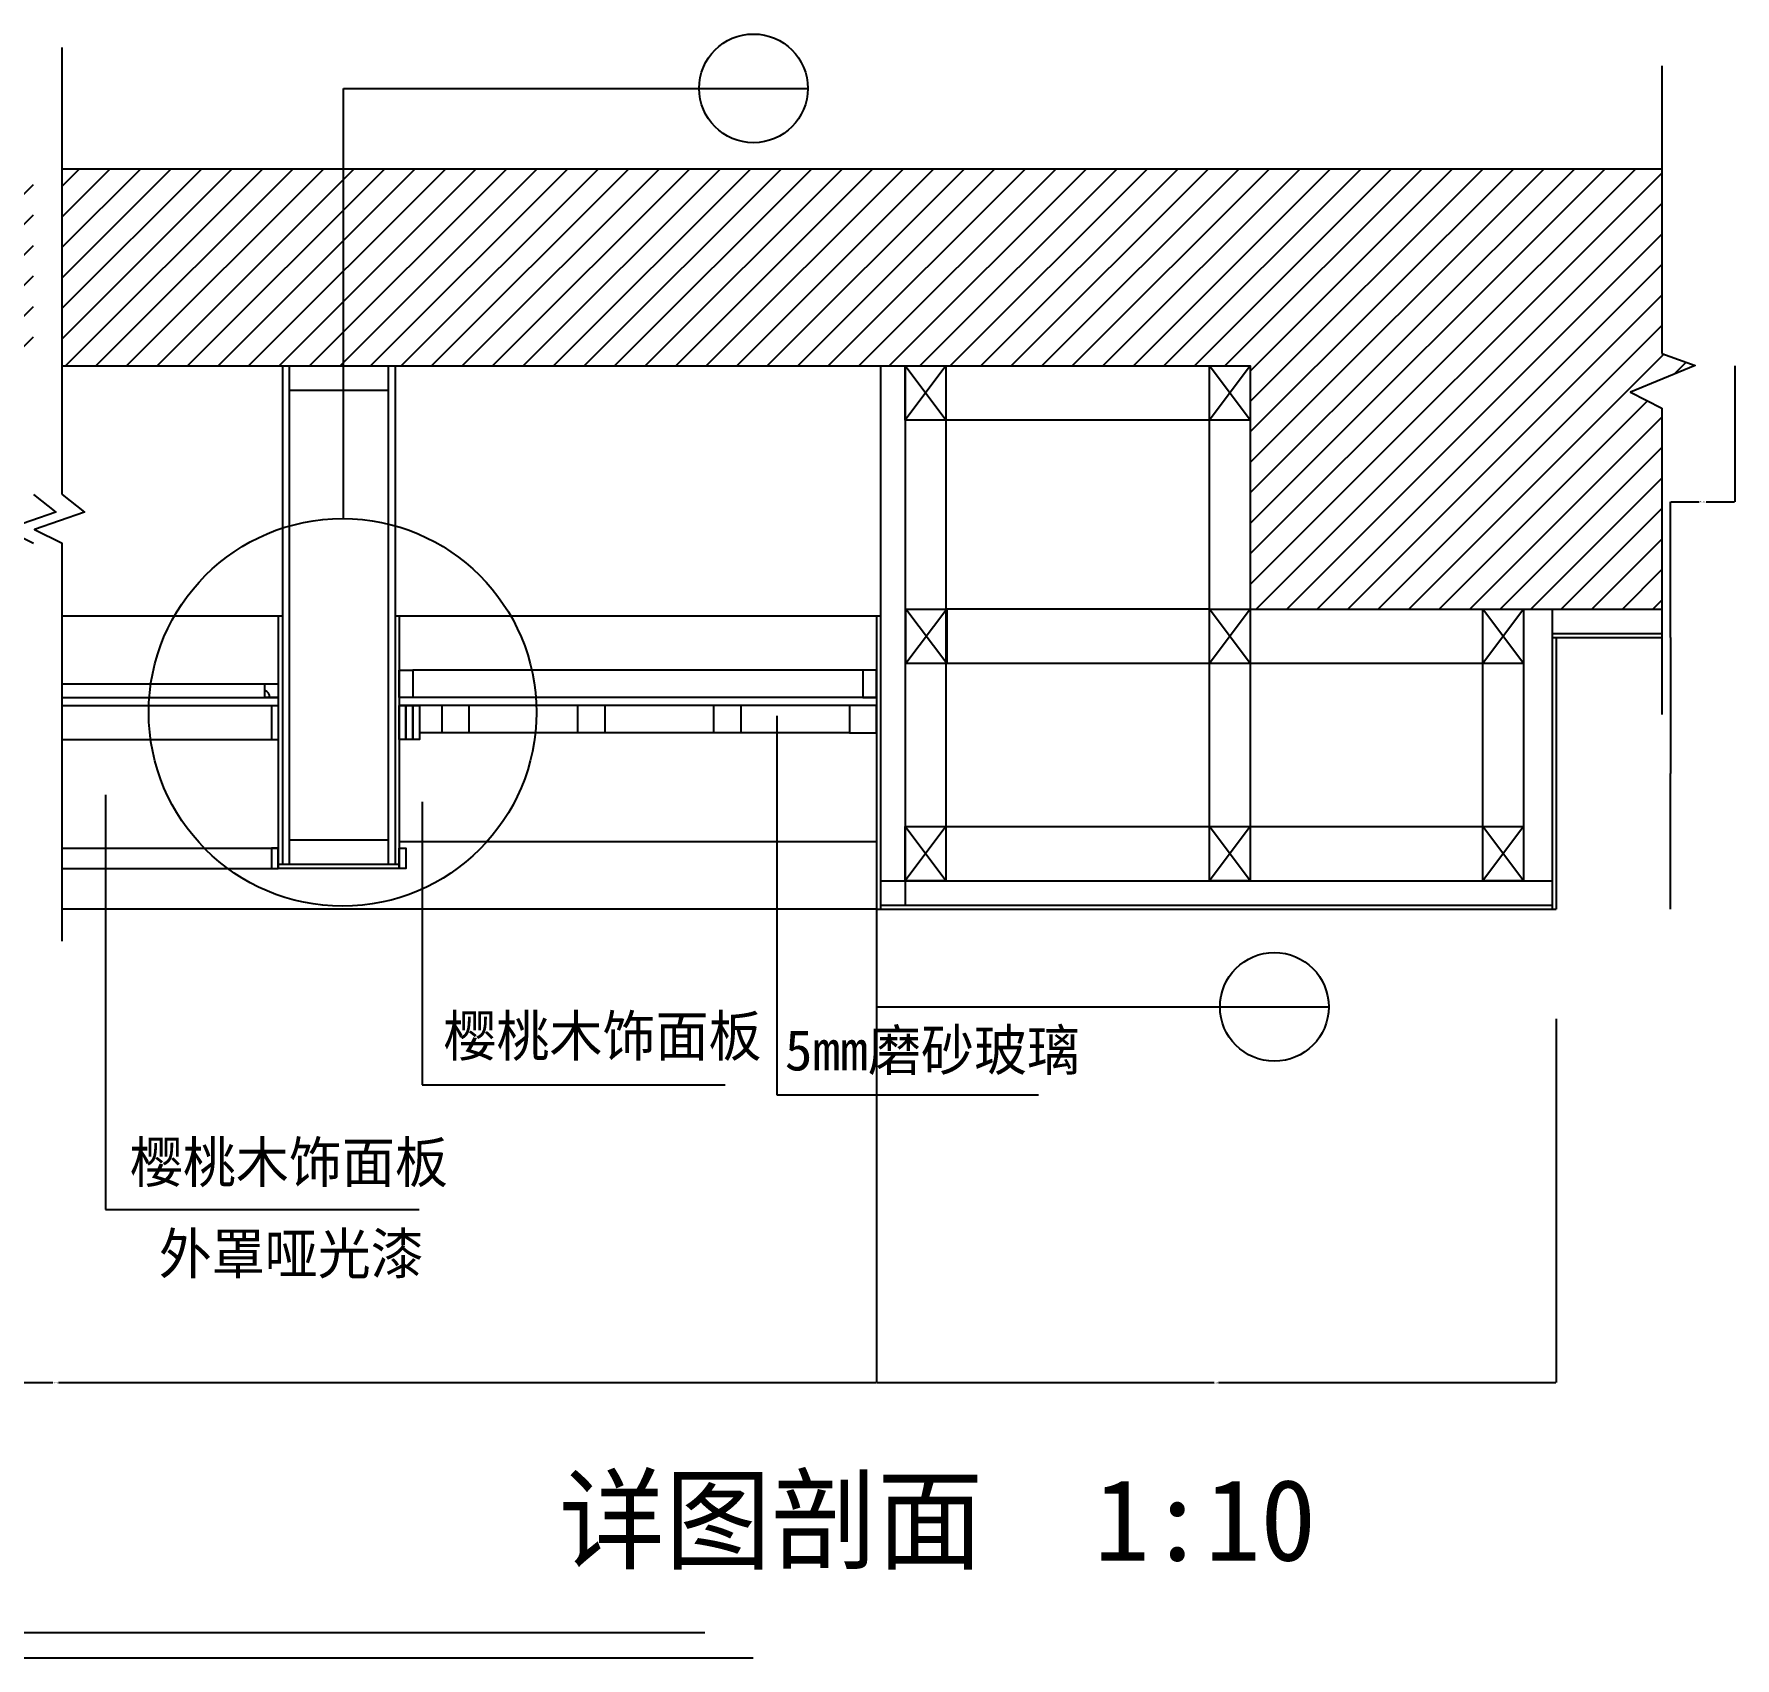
# Model space of a CAD drawing. Header units: metres. Extents: x 131195 to 135203, y -47346 to -44477.
# Drawn here: x 133951 to 135203, y -47278 to -46082 of the extents above; entities that cross this region are included whole.
import ezdxf

# ---------------------------------------------------------------- set-up
doc = ezdxf.new("R2010")
doc.units = ezdxf.units.M
for name, color, linetype in [('中线', 5, 'Continuous'), ('浅线', 2, 'Continuous'), ('粗线', 7, 'Continuous'), ('细实线', 1, 'Continuous'), ('细线', 1, 'Continuous')]:
    doc.layers.add(name, color=color, linetype=linetype)
doc.dimstyles.get("Standard").update_dxf_attribs({"dimtxt": 2.5, "dimasz": 2.5, "dimexe": 1.25, "dimexo": 0.625, "dimtad": 1, "dimcen": 2.5, "dimazin": 3, "dimtfac": 1, "dimtmove": 0, "dimatfit": 3})

# ---------------------------------------------------------------- blocks, each defined once
blk = doc.blocks.new('A$C6A6F5DEA')
at = {"layer": '细实线'}
for p, q in [((0, 40), (30, 0)), ((0, 0), (30, 40))]:
    blk.add_line(p, q, dxfattribs=at)
blk.add_lwpolyline([(0, 0), (30, 0), (30, 40), (0, 40)], close=True, dxfattribs=at)
blk = doc.blocks.new('A$C62782132')
at = {"layer": '细线'}
blk.add_lwpolyline([(0, 20), (10, 20), (10, 0), (0, 0)], close=True, dxfattribs=at)
blk = doc.blocks.new('_CLOSEDFILLED')
at = {"color": 0, "linetype": 'BYBLOCK'}
blk.add_solid([(-1, 0.2), (0, 0), (-1, -0.2)], dxfattribs=at)
blk = doc.blocks.new('*D12')
for p, q in [((134571.44, -46726.48), (134571.44, -47074.94)), ((135071.44, -46807), (135071.44, -47074.94)), ((134571.69, -47074.94), (134819.94, -47074.94)), ((134822.94, -47074.94), (135071.19, -47074.94))]:
    blk.add_line(p, q)
at = {"layer": 'Defpoints'}
for p in [(134571.44, -46726.48), (135071.44, -46807), (134571.44, -47074.94)]:
    blk.add_point(p, dxfattribs=at)
at = {"layer": '细线', "xscale": 0.25, "yscale": 0.25, "rotation": 180}
blk.add_blockref('_CLOSEDFILLED', (134571.44, -47074.94), dxfattribs=at)
at = {"layer": '细线', "xscale": 0.25, "yscale": 0.25}
blk.add_blockref('_CLOSEDFILLED', (135071.44, -47074.94), dxfattribs=at)
at = {"layer": '细线', "insert": (134821.44, -47074.94), "char_height": 1, "attachment_point": 5}
blk.add_mtext('500', dxfattribs=at)
blk = doc.blocks.new('*D13')
for p, q in [((134571.44, -46801.68), (134571.44, -47074.94)), ((133363.3, -46841.29), (133363.3, -47074.94)), ((133363.55, -47074.94), (133965.37, -47074.94)), ((133969.37, -47074.94), (134571.19, -47074.94))]:
    blk.add_line(p, q)
at = {"layer": 'Defpoints'}
for p in [(134571.44, -46801.68), (133363.3, -46841.29), (133363.3, -47074.94)]:
    blk.add_point(p, dxfattribs=at)
at = {"layer": '细线', "xscale": 0.25, "yscale": 0.25, "rotation": 180}
blk.add_blockref('_CLOSEDFILLED', (133363.3, -47074.94), dxfattribs=at)
at = {"layer": '细线', "xscale": 0.25, "yscale": 0.25}
blk.add_blockref('_CLOSEDFILLED', (134571.44, -47074.94), dxfattribs=at)
at = {"layer": '细线', "insert": (133967.37, -47074.94), "char_height": 1, "attachment_point": 5}
blk.add_mtext('1800', dxfattribs=at)
blk = doc.blocks.new('*D27')
for p, q in [((135155.56, -46526.48), (135155.56, -46626.48)), ((135155.31, -46626.48), (135155.06, -46626.48)), ((135155.56, -46726.48), (135155.56, -46626.48)), ((135155.56, -46626.48), (135155.56, -46626.48)), ((135155.81, -46626.48), (135156.06, -46626.48))]:
    blk.add_line(p, q)
at = {"layer": 'Defpoints'}
for p in [(135155.56, -46526.48), (135155.56, -46626.48), (135155.56, -46726.48)]:
    blk.add_point(p, dxfattribs=at)
at = {"layer": '细线', "xscale": 0.25, "yscale": 0.25}
blk.add_blockref('_CLOSEDFILLED', (135155.56, -46626.48), dxfattribs=at)
at = {"layer": '细线', "xscale": 0.25, "yscale": 0.25, "rotation": 180}
blk.add_blockref('_CLOSEDFILLED', (135155.56, -46626.48), dxfattribs=at)
at = {"layer": '细线', "insert": (135155.56, -46625.355), "char_height": 1, "attachment_point": 5}
blk.add_mtext('0', dxfattribs=at)
blk = doc.blocks.new('*D28')
for p, q in [((135203.08, -46326.48), (135203.08, -46426.48)), ((135155.56, -46526.48), (135155.56, -46426.48)), ((135155.81, -46426.48), (135176.82, -46426.48)), ((135181.82, -46426.48), (135202.83, -46426.48))]:
    blk.add_line(p, q)
at = {"layer": 'Defpoints'}
for p in [(135203.08, -46326.48), (135155.56, -46426.48), (135155.56, -46526.48)]:
    blk.add_point(p, dxfattribs=at)
at = {"layer": '细线', "xscale": 0.25, "yscale": 0.25, "rotation": 180}
blk.add_blockref('_CLOSEDFILLED', (135155.56, -46426.48), dxfattribs=at)
at = {"layer": '细线', "xscale": 0.25, "yscale": 0.25}
blk.add_blockref('_CLOSEDFILLED', (135203.08, -46426.48), dxfattribs=at)
at = {"layer": '细线', "insert": (135179.32, -46426.48), "char_height": 1, "attachment_point": 5}
blk.add_mtext('47,52', dxfattribs=at)

msp = doc.modelspace()

# ---------------------------------------------------------------- hatches: boundary and pattern name
at = {"layer": '浅线'}
h = msp.add_hatch(dxfattribs=at)
h.set_pattern_fill('ANSI31', scale=5)
h.paths.add_polyline_path([(134179.15, -46181.33), (134179.15, -46326.48), (134846.44, -46326.48), (134846.44, -46366.48), (134846.44, -46505.48), (135149.33, -46505.48), (135149.33, -46357.67), (135126.26, -46345.86), (135173.8, -46326.27), (135149.33, -46317.28), (135149.33, -46181.33)])
h.paths.add_polyline_path([(134179.15, -46326.48), (134179.15, -46181.33), (133972.13, -46181.33), (133972.13, -46326.48)])
h.paths.add_polyline_path([(133951.01, -46326.48), (133951.01, -46181.33), (132723.1, -46181.33), (132723.1, -46317.28), (132698.63, -46326.27), (132746.16, -46345.86), (132723.1, -46357.67), (132723.1, -46505.48), (132863.3, -46505.48), (133088.3, -46505.48), (133088.3, -46326.48), (133118.3, -46326.48)])

# ---------------------------------------------------------------- linework, layer by layer
at = {"layer": '中线'}
for p, q in [((133972.13, -46570.48), (134131.23, -46570.48)), ((134571.44, -46570.48), (134220.11, -46570.48)), ((133972.13, -46576.48), (134131.23, -46576.48)), ((134571.44, -46576.48), (134220.11, -46576.48))]:
    msp.add_line(p, q, dxfattribs=at)
at = {"layer": '浅线'}
for p, q in [((133972.13, -46421.24), (133972.13, -46092.04)), ((135149.33, -46105.47), (135149.33, -46317.28)), ((135149.33, -46357.67), (135149.33, -46583.15)), ((133972.13, -46749.94), (133972.13, -46456.87)), ((134816.44, -46505.48), (134623.07, -46505.48)), ((133972.13, -46510.48), (134134.23, -46510.48)), ((134217.11, -46510.48), (134574.44, -46510.48)), ((134816.44, -46545.48), (134623.07, -46545.48)), ((134561.44, -46550.48), (134230.11, -46550.48)), ((133972.13, -46560.48), (134121.23, -46560.48)), ((134266.44, -46596.48), (134235.11, -46596.48)), ((134351.44, -46596.48), (134271.44, -46596.48)), ((134451.44, -46596.48), (134371.44, -46596.48)), ((134551.44, -46596.48), (134471.44, -46596.48)), ((133972.13, -46681.48), (134131.23, -46681.48)), ((134220.11, -46676.48), (134571.44, -46676.48)), ((133972.13, -46696.48), (134131.23, -46696.48)), ((134571.44, -46726.48), (133972.13, -46726.48))]:
    msp.add_line(p, q, dxfattribs=at)
for points in [[(135149.33, -46317.28), (135173.8, -46326.27), (135126.26, -46345.86), (135149.33, -46357.67)], [(133951.01, -46421.24), (133967.47, -46434.1), (133930.81, -46446.97), (133951.01, -46456.87)], [(133972.13, -46421.24), (133988.59, -46434.1), (133951.93, -46446.97), (133972.13, -46456.87)]]:
    msp.add_lwpolyline(points, dxfattribs=at)
for points in [[(134816.44, -46366.48), (134622.44, -46366.48), (134622.44, -46665.48), (134816.44, -46665.48)], [(135017.44, -46545.48), (134846.44, -46545.48), (134846.44, -46665.48), (135017.44, -46665.48)]]:
    msp.add_lwpolyline(points, close=True, dxfattribs=at)
msp.add_arc((134119.73, -46570.43), 5.18, 359.5, 73.14, dxfattribs=at)
at = {"layer": '粗线'}
for p, q in [((133972.13, -46326.48), (134846.44, -46326.48)), ((134846.44, -46326.48), (134846.44, -46505.48)), ((134846.44, -46505.48), (135149.33, -46505.48))]:
    msp.add_line(p, q, dxfattribs=at)
at = {"layer": '细实线'}
for p, q in [((133972.13, -46181.33), (135149.33, -46181.33)), ((134134.23, -46326.48), (134134.23, -46693.48)), ((134139.23, -46326.48), (134139.23, -46693.48)), ((134212.11, -46326.48), (134212.11, -46693.48)), ((134217.11, -46326.48), (134217.11, -46693.48)), ((134574.44, -46326.48), (134574.44, -46726.48)), ((134592.44, -46326.48), (134592.44, -46723.48)), ((134212.11, -46344.48), (134139.23, -46344.48)), ((135068.44, -46505.48), (135068.44, -46726.48)), ((134131.23, -46510.48), (134131.23, -46696.48)), ((134220.11, -46510.48), (134220.11, -46696.48)), ((134571.44, -46510.48), (134571.44, -46726.48)), ((135071.44, -46526.48), (135071.44, -46726.48)), ((134126.23, -46576.48), (134126.23, -46601.48)), ((133972.13, -46601.48), (134131.23, -46601.48)), ((134212.11, -46675.48), (134139.23, -46675.48)), ((134220.11, -46693.48), (134131.23, -46693.48)), ((134220.11, -46696.48), (134131.23, -46696.48)), ((134574.44, -46705.48), (135068.44, -46705.48)), ((134571.44, -46726.48), (135071.44, -46726.48)), ((134574.44, -46723.48), (135068.44, -46723.48))]:
    msp.add_line(p, q, dxfattribs=at)
at = {"layer": '细线'}
for p, q in [((134179.15, -46438.86), (134179.15, -46122.15)), ((134179.15, -46122.15), (134520.84, -46122.15)), ((135068.44, -46523.48), (135149.33, -46523.48)), ((135068.44, -46526.48), (135149.33, -46526.48)), ((135047.44, -46545.48), (135047.44, -46665.48)), ((134251.44, -46576.48), (134251.44, -46596.48)), ((134271.44, -46576.48), (134271.44, -46596.48)), ((134351.44, -46576.48), (134351.44, -46596.48)), ((134371.44, -46576.48), (134371.44, -46596.48)), ((134451.44, -46576.48), (134451.44, -46596.48)), ((134471.44, -46576.48), (134471.44, -46596.48)), ((134271.44, -46596.48), (134251.44, -46596.48)), ((134371.44, -46596.48), (134351.44, -46596.48)), ((134471.44, -46596.48), (134451.44, -46596.48)), ((134571.44, -46631.73), (134571.44, -46798.33)), ((134571.44, -46798.33), (134904.17, -46798.33)), ((133600.49, -47277.63), (134480.61, -47277.63))]:
    msp.add_line(p, q, dxfattribs=at)
for points in [[(134131.23, -46570.48), (134121.23, -46570.48), (134121.23, -46560.48), (134131.23, -46560.48)], [(134220.11, -46576.48), (134225.11, -46576.48), (134225.11, -46601.48), (134220.11, -46601.48)], [(134225.11, -46576.48), (134230.11, -46576.48), (134230.11, -46601.48), (134225.11, -46601.48)], [(134230.11, -46576.48), (134235.11, -46576.48), (134235.11, -46601.48), (134230.11, -46601.48)], [(134571.44, -46576.48), (134551.44, -46576.48), (134551.44, -46596.48), (134571.44, -46596.48)], [(134131.23, -46681.48), (134126.23, -46681.48), (134126.23, -46696.48), (134131.23, -46696.48)], [(134220.11, -46681.48), (134225.11, -46681.48), (134225.11, -46696.48), (134220.11, -46696.48)]]:
    msp.add_lwpolyline(points, close=True, dxfattribs=at)
msp.add_lwpolyline([(133631.39, -47258.96), (134445.11, -47258.96)], dxfattribs=at)
for centre, radius in [((134480.84, -46122.15), 40), ((134178.52, -46581.5), 142.64), ((134864.17, -46798.33), 40)]:
    msp.add_circle(centre, radius, dxfattribs=at)

# ---------------------------------------------------------------- block references
at = {"layer": '细实线', "xscale": -1}
for p in [(134622.44, -46366.48), (134846.44, -46366.48), (134623.07, -46545.48), (134846.44, -46545.48), (135047.44, -46545.48), (134622.44, -46705.48), (134846.44, -46705.48), (135047.44, -46705.48)]:
    msp.add_blockref('A$C6A6F5DEA', p, dxfattribs=at)
at = {"layer": '细线'}
msp.add_blockref('A$C62782132', (134220.11, -46570.48), dxfattribs=at)
at = {"layer": '细线', "xscale": -1}
msp.add_blockref('A$C62782132', (134571.44, -46570.48), dxfattribs=at)

# ---------------------------------------------------------------- texts
at = {"layer": '细线', "attachment_point": 1}
for s, insert, char_height in [('樱桃木饰面板', (134252.75, -46804.71), 30), ('5mm磨砂玻璃', (134503.9, -46815.14), 30), ('樱桃木饰面板', (134021.99, -46897.69), 30), ('外罩哑光漆', (134043.25, -46965.03), 30), ('详图剖面  1:10', (134337.87, -47145.95), 60)]:
    msp.add_mtext(s, dxfattribs=dict(at, insert=insert, char_height=char_height))

# ---------------------------------------------------------------- dimensions: what is measured, and where the dimension line sits
at = {"layer": '细线'}
for base, p1, p2, picture, middle in [((135155.56, -46426.48), (135155.56, -46526.48), (135203.08, -46326.48), '*D28', (135179.32, -46426.48)), ((135155.56, -46626.48), (135155.56, -46726.48), (135155.56, -46526.48), '*D27', (135155.56, -46625.355)), ((134571.44, -47074.94), (134571.44, -46726.48), (135071.44, -46807), '*D12', (134821.44, -47074.94))]:
    dim = msp.add_linear_dim(base=base, p1=p1, p2=p2, dimstyle='Standard', dxfattribs=at)
    dim.commit()
    dim.dimension.update_dxf_attribs({"geometry": picture, "text_midpoint": middle})
dim = msp.add_linear_dim(base=(133363.3, -47074.94), p1=(133363.3, -46841.29), p2=(134571.44, -46801.68), text='1800', dimstyle='Standard', dxfattribs=at)
dim.commit()
dim.dimension.update_dxf_attribs({"geometry": '*D13', "text_midpoint": (133967.37, -47074.94)})

# ---------------------------------------------------------------- leaders
for points in [[(134497.94, -46583.97), (134497.94, -46863.08), (134690.71, -46863.08)], [(134004.03, -46642.14), (134004.03, -46947.46), (134234.85, -46947.46)], [(134237.13, -46647.28), (134237.13, -46855.78), (134459.94, -46855.78)], [(134004.03, -46719.85), (134004.03, -46886.35)]]:
    msp.add_leader(points, dimstyle='Standard', dxfattribs=at)

doc.saveas('drawing.dxf')
